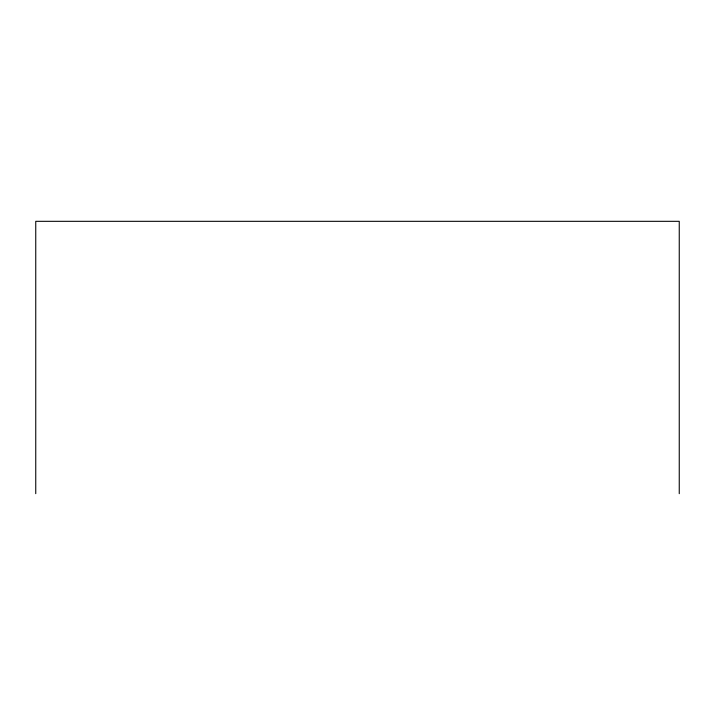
<?xml version="1.0" encoding="UTF-8"?>
<svg xmlns="http://www.w3.org/2000/svg" width="715" height="715" viewBox="0 0 715 715"><rect width="100%" height="100%" fill="white"/><g stroke="black" fill="none" stroke-linecap="round" stroke-linejoin="round"><path stroke-width="1.07" d="M679.25 493.681L679.25 221.319L35.75 221.319L35.75 493.681"/></g></svg>
